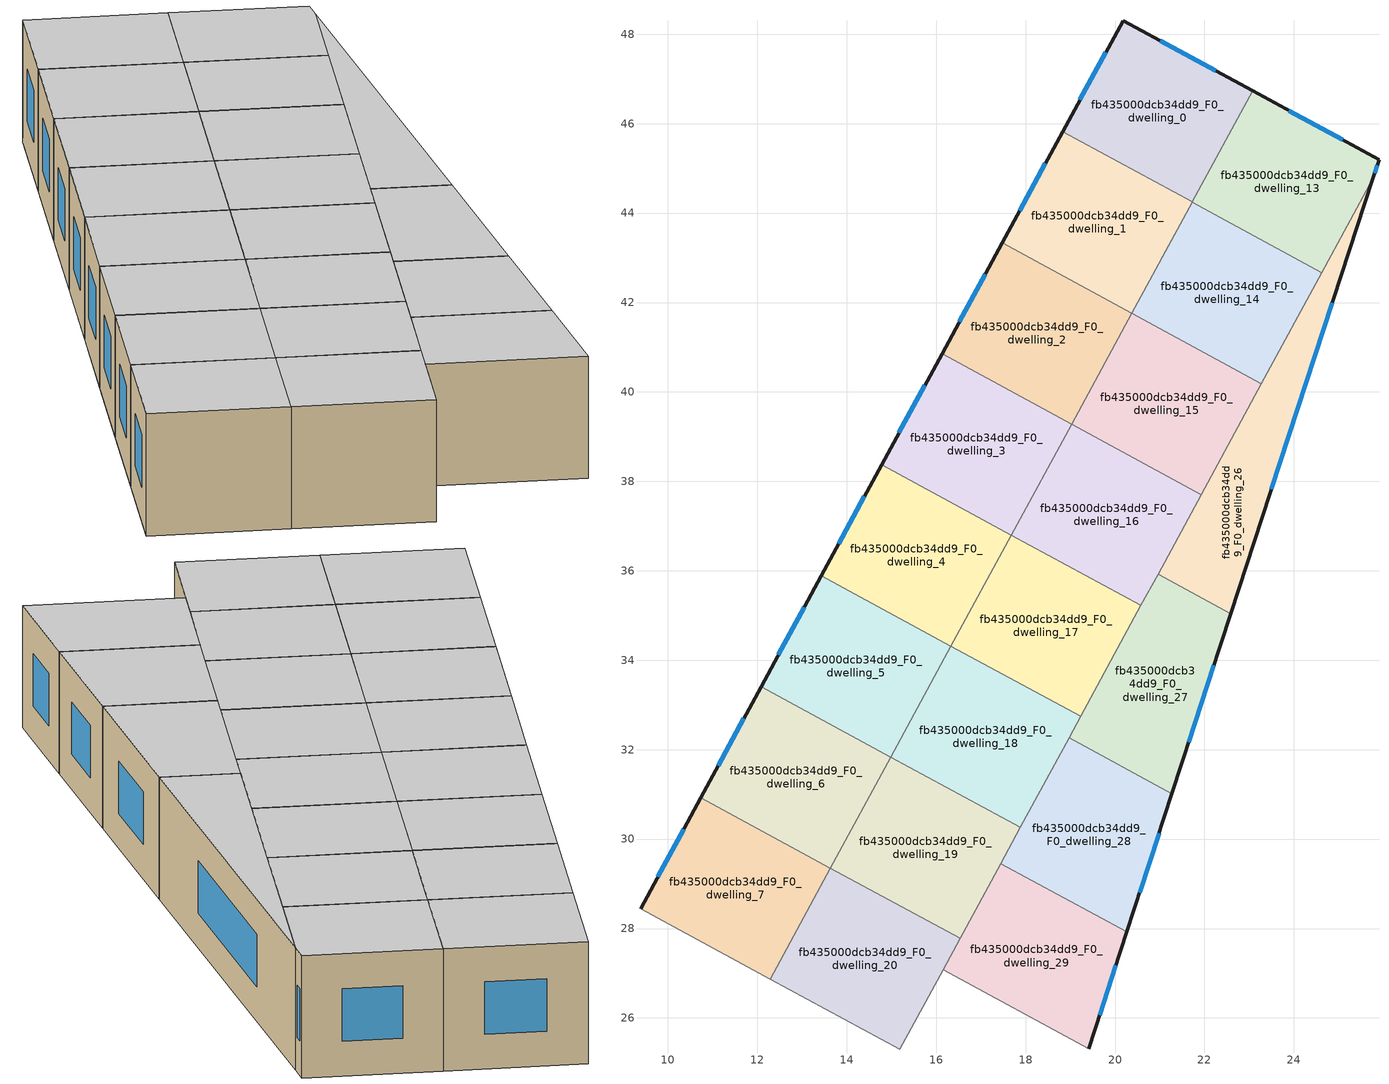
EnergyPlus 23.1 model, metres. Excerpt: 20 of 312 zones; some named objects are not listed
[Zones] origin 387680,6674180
fb435000dcb34dd9_F0_dwelling_0
 floor ground (EU_floor_Construction): 23.08,46.73 21.73,44.25 18.83,45.82 20.18,48.31 z0
 wall outside (EU_wall_Construction): 23.08,46.73 20.18,48.31 18.83,45.82 z0:3
 wall to fb435000dcb34dd9_F0_dwelling_1 (EU_wall_Construction): 18.83,45.82 21.73,44.25 z0:3
 wall to fb435000dcb34dd9_F0_dwelling_13 (EU_wall_Construction): 21.73,44.25 23.08,46.73 z0:3
 window (EU_Window_Construction): 19.79,47.6 19.22,46.53 / 22.25,47.18 21.01,47.86 z0.86:2.14
 ceiling to fb435000dcb34dd9_F1_dwelling_0 (EU_floor_Construction): 21.73,44.25 23.08,46.73 20.18,48.31 18.83,45.82 z3
fb435000dcb34dd9_F0_dwelling_1
 floor ground (EU_floor_Construction): 21.73,44.25 20.38,41.76 17.48,43.34 18.83,45.82 z0
 wall outside (EU_wall_Construction): 18.83,45.82 17.48,43.34 z0:3
 wall to fb435000dcb34dd9_F0_dwelling_2 (EU_wall_Construction): 17.48,43.34 20.38,41.76 z0:3
 wall to fb435000dcb34dd9_F0_dwelling_14 (EU_wall_Construction): 20.38,41.76 21.73,44.25 z0:3
 window (EU_Window_Construction): 18.44,45.11 17.87,44.05 z0.86:2.14
 ceiling to fb435000dcb34dd9_F1_dwelling_1 (EU_floor_Construction): 20.38,41.76 21.73,44.25 18.83,45.82 17.48,43.34 z3
fb435000dcb34dd9_F0_dwelling_13
 floor ground (EU_floor_Construction): 25.9,45.2 25.77,44.77 24.62,42.67 21.73,44.25 21,42.91 23.08,46.73 z0
 wall outside (EU_wall_Construction): 25.77,44.77 25.9,45.2 23.08,46.73 z0:3
 wall to fb435000dcb34dd9_F0_dwelling_14 (EU_wall_Construction): 21.73,44.25 24.62,42.67 z0:3
 wall to fb435000dcb34dd9_F0_dwelling_26 (EU_wall_Construction): 24.62,42.67 25.77,44.77 z0:3
 wall adiabatic (EU_wall_Construction): 21.73,44.25 21,42.91 21.73,44.24 z0:3
 window (EU_Window_Construction): 25.1,45.63 23.88,46.29 / 25.8,44.89 25.86,45.07 z0.86:2.14
 ceiling to fb435000dcb34dd9_F1_dwelling_13 (EU_floor_Construction): 24.62,42.67 25.77,44.77 25.9,45.2 23.08,46.73 21,42.91 21.73,44.25 z3
fb435000dcb34dd9_F0_dwelling_14
 floor ground (EU_floor_Construction): 24.62,42.67 23.28,40.19 20.38,41.76 21.73,44.25 z0
 wall to fb435000dcb34dd9_F0_dwelling_15 (EU_wall_Construction): 20.38,41.76 23.28,40.19 z0:3
 wall to fb435000dcb34dd9_F0_dwelling_26 (EU_wall_Construction): 23.28,40.19 24.62,42.67 z0:3
 ceiling to fb435000dcb34dd9_F1_dwelling_14 (EU_floor_Construction): 23.28,40.19 24.62,42.67 21.73,44.25 20.38,41.76 z3
fb435000dcb34dd9_F0_dwelling_15
 floor ground (EU_floor_Construction): 23.28,40.19 21.93,37.71 19.03,39.28 20.38,41.76 z0
 wall to fb435000dcb34dd9_F0_dwelling_16 (EU_wall_Construction): 19.03,39.28 21.93,37.71 z0:3
 wall to fb435000dcb34dd9_F0_dwelling_2 (EU_wall_Construction): 20.38,41.76 19.03,39.28 z0:3
 wall to fb435000dcb34dd9_F0_dwelling_26 (EU_wall_Construction): 21.93,37.71 23.28,40.19 z0:3
 ceiling to fb435000dcb34dd9_F1_dwelling_15 (EU_floor_Construction): 21.93,37.71 23.28,40.19 20.38,41.76 19.03,39.28 z3
fb435000dcb34dd9_F0_dwelling_16
 floor ground (EU_floor_Construction): 21.93,37.71 20.58,35.22 17.68,36.8 19.03,39.28 z0
 wall to fb435000dcb34dd9_F0_dwelling_17 (EU_wall_Construction): 17.68,36.8 20.58,35.22 z0:3
 wall to fb435000dcb34dd9_F0_dwelling_27 (EU_wall_Construction): 20.58,35.22 20.96,35.93 z0:3
 wall to fb435000dcb34dd9_F0_dwelling_3 (EU_wall_Construction): 19.03,39.28 17.68,36.8 z0:3
 wall to fb435000dcb34dd9_F0_dwelling_26 (EU_wall_Construction): 20.96,35.93 21.93,37.71 z0:3
 ceiling to fb435000dcb34dd9_F1_dwelling_16 (EU_floor_Construction): 20.58,35.22 21.93,37.71 19.03,39.28 17.68,36.8 z3
fb435000dcb34dd9_F0_dwelling_17
 floor ground (EU_floor_Construction): 20.58,35.22 19.23,32.74 16.33,34.32 17.68,36.8 z0
 wall to fb435000dcb34dd9_F0_dwelling_18 (EU_wall_Construction): 16.33,34.32 19.23,32.74 z0:3
 wall to fb435000dcb34dd9_F0_dwelling_4 (EU_wall_Construction): 17.68,36.8 16.33,34.32 z0:3
 wall to fb435000dcb34dd9_F0_dwelling_27 (EU_wall_Construction): 19.23,32.74 20.58,35.22 z0:3
 ceiling to fb435000dcb34dd9_F1_dwelling_17 (EU_floor_Construction): 19.23,32.74 20.58,35.22 17.68,36.8 16.33,34.32 z3
fb435000dcb34dd9_F0_dwelling_18
 floor ground (EU_floor_Construction): 19.23,32.74 17.88,30.26 14.98,31.83 16.33,34.32 z0
 wall to fb435000dcb34dd9_F0_dwelling_19 (EU_wall_Construction): 14.98,31.83 17.88,30.26 z0:3
 wall to fb435000dcb34dd9_F0_dwelling_28 (EU_wall_Construction): 17.88,30.26 18.97,32.26 z0:3
 wall to fb435000dcb34dd9_F0_dwelling_5 (EU_wall_Construction): 16.33,34.32 14.98,31.83 z0:3
 wall to fb435000dcb34dd9_F0_dwelling_27 (EU_wall_Construction): 18.97,32.26 19.23,32.74 z0:3
 ceiling to fb435000dcb34dd9_F1_dwelling_18 (EU_floor_Construction): 17.88,30.26 19.23,32.74 16.33,34.32 14.98,31.83 z3
fb435000dcb34dd9_F0_dwelling_19
 floor ground (EU_floor_Construction): 17.88,30.26 16.53,27.78 13.64,29.35 14.98,31.83 z0
 wall to fb435000dcb34dd9_F0_dwelling_20 (EU_wall_Construction): 13.64,29.35 16.53,27.78 z0:3
 wall to fb435000dcb34dd9_F0_dwelling_29 (EU_wall_Construction): 16.53,27.78 17.44,29.45 z0:3
 wall to fb435000dcb34dd9_F0_dwelling_6 (EU_wall_Construction): 14.98,31.83 13.64,29.35 z0:3
 wall to fb435000dcb34dd9_F0_dwelling_28 (EU_wall_Construction): 17.45,29.45 17.88,30.26 z0:3
 ceiling to fb435000dcb34dd9_F1_dwelling_19 (EU_floor_Construction): 16.53,27.78 17.88,30.26 14.98,31.83 13.64,29.35 z3
fb435000dcb34dd9_F0_dwelling_2
 floor ground (EU_floor_Construction): 20.38,41.76 19.03,39.28 16.13,40.86 17.48,43.34 z0
 wall outside (EU_wall_Construction): 17.48,43.34 16.13,40.86 z0:3
 wall to fb435000dcb34dd9_F0_dwelling_3 (EU_wall_Construction): 16.13,40.86 19.03,39.28 z0:3
 window (EU_Window_Construction): 17.1,42.63 16.52,41.57 z0.86:2.14
 ceiling to fb435000dcb34dd9_F1_dwelling_2 (EU_floor_Construction): 19.03,39.28 20.38,41.76 17.48,43.34 16.13,40.86 z3
fb435000dcb34dd9_F0_dwelling_20
 floor ground (EU_floor_Construction): 16.53,27.78 15.19,25.29 12.29,26.87 13.64,29.35 z0
 wall to fb435000dcb34dd9_F0_dwelling_30 (EU_wall_Construction): 15.19,25.29 16.16,27.08 z0:3
 wall to fb435000dcb34dd9_F0_dwelling_21 (EU_wall_Construction): 12.29,26.87 15.19,25.29 z0:3
 wall to fb435000dcb34dd9_F0_dwelling_7 (EU_wall_Construction): 13.64,29.35 12.29,26.87 z0:3
 wall to fb435000dcb34dd9_F0_dwelling_29 (EU_wall_Construction): 16.16,27.08 16.53,27.78 z0:3
 ceiling to fb435000dcb34dd9_F1_dwelling_20 (EU_floor_Construction): 15.19,25.29 16.53,27.78 13.64,29.35 12.29,26.87 z3
fb435000dcb34dd9_F0_dwelling_26
 floor ground (EU_floor_Construction): 25.77,44.77 22.59,35.04 20.96,35.93 z0
 wall outside (EU_wall_Construction): 22.59,35.04 25.77,44.77 z0:3
 wall to fb435000dcb34dd9_F0_dwelling_27 (EU_wall_Construction): 20.96,35.93 22.59,35.04 z0:3
 window (EU_Window_Construction): 23.5,37.82 24.86,41.99 z0.86:2.14
 ceiling to fb435000dcb34dd9_F1_dwelling_26 (EU_floor_Construction): 22.59,35.04 25.77,44.77 20.96,35.93 z3
fb435000dcb34dd9_F0_dwelling_27
 floor ground (EU_floor_Construction): 22.59,35.04 21.27,31.01 18.97,32.26 20.96,35.93 z0
 wall outside (EU_wall_Construction): 21.27,31.01 22.59,35.04 z0:3
 wall to fb435000dcb34dd9_F0_dwelling_28 (EU_wall_Construction): 18.97,32.26 21.27,31.01 z0:3
 window (EU_Window_Construction): 21.65,32.16 22.21,33.89 z0.86:2.14
 ceiling to fb435000dcb34dd9_F1_dwelling_27 (EU_floor_Construction): 21.27,31.01 22.59,35.04 20.96,35.93 18.97,32.26 z3
fb435000dcb34dd9_F0_dwelling_28
 floor ground (EU_floor_Construction): 21.27,31.01 20.26,27.92 17.45,29.45 18.97,32.26 z0
 wall outside (EU_wall_Construction): 20.26,27.92 21.27,31.01 z0:3
 wall to fb435000dcb34dd9_F0_dwelling_29 (EU_wall_Construction): 17.45,29.45 20.26,27.92 z0:3
 window (EU_Window_Construction): 20.55,28.81 20.98,30.13 z0.86:2.14
 ceiling to fb435000dcb34dd9_F1_dwelling_28 (EU_floor_Construction): 20.26,27.92 21.27,31.01 18.97,32.26 17.45,29.45 z3
fb435000dcb34dd9_F0_dwelling_29
 floor ground (EU_floor_Construction): 20.26,27.92 19.41,25.32 16.16,27.08 17.45,29.45 z0
 wall outside (EU_wall_Construction): 19.41,25.32 20.26,27.92 z0:3
 wall to fb435000dcb34dd9_F0_dwelling_30 (EU_wall_Construction): 16.16,27.08 19.41,25.32 z0:3
 window (EU_Window_Construction): 19.66,26.06 20.02,27.18 z0.86:2.14
 ceiling to fb435000dcb34dd9_F1_dwelling_29 (EU_floor_Construction): 19.41,25.32 20.26,27.92 17.45,29.45 16.16,27.08 z3
fb435000dcb34dd9_F0_dwelling_3
 floor ground (EU_floor_Construction): 19.03,39.28 17.68,36.8 14.78,38.37 16.13,40.86 z0
 wall outside (EU_wall_Construction): 16.13,40.86 14.78,38.37 z0:3
 wall to fb435000dcb34dd9_F0_dwelling_4 (EU_wall_Construction): 14.78,38.37 17.68,36.8 z0:3
 window (EU_Window_Construction): 15.75,40.15 15.17,39.08 z0.86:2.14
 ceiling to fb435000dcb34dd9_F1_dwelling_3 (EU_floor_Construction): 17.68,36.8 19.03,39.28 16.13,40.86 14.78,38.37 z3
fb435000dcb34dd9_F0_dwelling_4
 floor ground (EU_floor_Construction): 17.68,36.8 16.33,34.32 13.43,35.89 14.78,38.37 z0
 wall outside (EU_wall_Construction): 14.78,38.37 13.43,35.89 z0:3
 wall to fb435000dcb34dd9_F0_dwelling_5 (EU_wall_Construction): 13.43,35.89 16.33,34.32 z0:3
 window (EU_Window_Construction): 14.4,37.66 13.82,36.6 z0.86:2.14
 ceiling to fb435000dcb34dd9_F1_dwelling_4 (EU_floor_Construction): 16.33,34.32 17.68,36.8 14.78,38.37 13.43,35.89 z3
fb435000dcb34dd9_F0_dwelling_5
 floor ground (EU_floor_Construction): 16.33,34.32 14.98,31.83 12.09,33.41 13.43,35.89 z0
 wall outside (EU_wall_Construction): 13.43,35.89 12.09,33.41 z0:3
 wall to fb435000dcb34dd9_F0_dwelling_6 (EU_wall_Construction): 12.09,33.41 14.98,31.83 z0:3
 window (EU_Window_Construction): 13.05,35.18 12.47,34.12 z0.86:2.14
 ceiling to fb435000dcb34dd9_F1_dwelling_5 (EU_floor_Construction): 14.98,31.83 16.33,34.32 13.43,35.89 12.09,33.41 z3
fb435000dcb34dd9_F0_dwelling_6
 floor ground (EU_floor_Construction): 14.98,31.83 13.64,29.35 10.74,30.92 12.09,33.41 z0
 wall outside (EU_wall_Construction): 12.09,33.41 10.74,30.92 z0:3
 wall to fb435000dcb34dd9_F0_dwelling_7 (EU_wall_Construction): 10.74,30.92 13.64,29.35 z0:3
 window (EU_Window_Construction): 11.7,32.7 11.12,31.63 z0.86:2.14
 ceiling to fb435000dcb34dd9_F1_dwelling_6 (EU_floor_Construction): 13.64,29.35 14.98,31.83 12.09,33.41 10.74,30.92 z3
fb435000dcb34dd9_F0_dwelling_7
 floor ground (EU_floor_Construction): 13.64,29.35 12.29,26.87 9.39,28.44 10.74,30.92 z0
 wall outside (EU_wall_Construction): 10.74,30.92 9.39,28.44 z0:3
 wall to fb435000dcb34dd9_F0_dwelling_8 (EU_wall_Construction): 9.39,28.44 12.29,26.87 z0:3
 window (EU_Window_Construction): 10.35,30.22 9.77,29.15 z0.86:2.14
 ceiling to fb435000dcb34dd9_F1_dwelling_7 (EU_floor_Construction): 12.29,26.87 13.64,29.35 10.74,30.92 9.39,28.44 z3
[Building]
EU S2 Campaign: North Axis=0; Terrain=City; Solar Distribution=FullExterior
[Site:Location]
Helsinki-Vantaa.AP: Latitude=60.317; Longitude=24.963; Time Zone=2; Elevation=54.6
[SizingPeriod:WeatherFileDays]
AnnualSizingPeriod: Begin Month=1; Begin Day of Month=1; End Month=12; End Day of Month=31; Day of Week for Start Day=Monday; Use Weather File Daylight Saving Period=No; Use Weather File Rain and Snow Indicators=No
[MATERIAL]
EU_InternalMass_Material: Roughness=MediumRough; Thickness=0.1; Conductivity=1; Density=1800; Specific Heat=900; Thermal Absorptance=0.9; Solar Absorptance=0.7; Visible Absorptance=0.7
[MATERIAL:NOMASS] Roughness=MediumRough; Thermal Absorptance=0.9; Solar Absorptance=0.7; Visible Absorptance=0.7
Name | Thermal Resistance
EU_wall_NoMass | 5.91765
EU_floor_NoMass | 6.2875
[WINDOWMATERIAL:SIMPLEGLAZINGSYSTEM]
EU_Window_SimpleGlazing: UFactor=0.994035; Solar Heat Gain Coefficient=0.7; Visible Transmittance=0.7
[CONSTRUCTION]
EU_wall_Construction: EU_wall_NoMass
EU_floor_Construction: EU_floor_NoMass
EU_Window_Construction: EU_Window_SimpleGlazing
EU_InternalMass_Construction: EU_InternalMass_Material
[ZONE] Type=1; Multiplier=1; Ceiling Height=autocalculate; Floor Area=autocalculate; Part of Total Floor Area=Yes
Name | Volume
fb435000dcb34dd9_F0_dwelling_0; fb435000dcb34dd9_F0_dwelling_1 | 27.9529
fb435000dcb34dd9_F0_dwelling_13; fb435000dcb34dd9_F0_dwelling_6 | 27.958
fb435000dcb34dd9_F0_dwelling_14 | 27.9543
fb435000dcb34dd9_F0_dwelling_15 | 27.9551
fb435000dcb34dd9_F0_dwelling_16; fb435000dcb34dd9_F0_dwelling_19; fb435000dcb34dd9_F0_dwelling_20 | 27.9558
fb435000dcb34dd9_F0_dwelling_17 | 27.9631
fb435000dcb34dd9_F0_dwelling_18 | 27.9521
fb435000dcb34dd9_F0_dwelling_2; fb435000dcb34dd9_F0_dwelling_27; fb435000dcb34dd9_F0_dwelling_3; fb435000dcb34dd9_F0_dwelling_4; fb435000dcb34dd9_F0_dwelling_5 | 27.9573
fb435000dcb34dd9_F0_dwelling_26 | 27.95
fb435000dcb34dd9_F0_dwelling_28 | 27.9507
fb435000dcb34dd9_F0_dwelling_29 | 27.9624
fb435000dcb34dd9_F0_dwelling_7 | 27.9617
[INTERNALMASS] Construction=EU_InternalMass_Construction
Name | Zone or ZoneList | Surface Area
fb435000dcb34dd9_F0_dwelling_0_EU_InternalMass | fb435000dcb34dd9_F0_dwelling_0 | 9.31735
fb435000dcb34dd9_F0_dwelling_1_EU_InternalMass | fb435000dcb34dd9_F0_dwelling_1 | 9.31781
fb435000dcb34dd9_F0_dwelling_2_EU_InternalMass | fb435000dcb34dd9_F0_dwelling_2 | 9.31906
fb435000dcb34dd9_F0_dwelling_3_EU_InternalMass | fb435000dcb34dd9_F0_dwelling_3 | 9.31906
fb435000dcb34dd9_F0_dwelling_4_EU_InternalMass | fb435000dcb34dd9_F0_dwelling_4 | 9.32154
fb435000dcb34dd9_F0_dwelling_5_EU_InternalMass | fb435000dcb34dd9_F0_dwelling_5 | 9.31874
fb435000dcb34dd9_F0_dwelling_6_EU_InternalMass | fb435000dcb34dd9_F0_dwelling_6 | 9.31919
fb435000dcb34dd9_F0_dwelling_7_EU_InternalMass | fb435000dcb34dd9_F0_dwelling_7 | 9.32077
fb435000dcb34dd9_F0_dwelling_13_EU_InternalMass | fb435000dcb34dd9_F0_dwelling_13 | 9.32092
fb435000dcb34dd9_F0_dwelling_14_EU_InternalMass | fb435000dcb34dd9_F0_dwelling_14 | 9.31796
fb435000dcb34dd9_F0_dwelling_15_EU_InternalMass | fb435000dcb34dd9_F0_dwelling_15 | 9.31842
fb435000dcb34dd9_F0_dwelling_16_EU_InternalMass | fb435000dcb34dd9_F0_dwelling_16 | 9.31842
fb435000dcb34dd9_F0_dwelling_17_EU_InternalMass | fb435000dcb34dd9_F0_dwelling_17 | 9.31919
fb435000dcb34dd9_F0_dwelling_18_EU_InternalMass | fb435000dcb34dd9_F0_dwelling_18 | 9.31662
fb435000dcb34dd9_F0_dwelling_19_EU_InternalMass | fb435000dcb34dd9_F0_dwelling_19 | 9.31874
fb435000dcb34dd9_F0_dwelling_20_EU_InternalMass | fb435000dcb34dd9_F0_dwelling_20 | 9.31842
fb435000dcb34dd9_F0_dwelling_26_EU_InternalMass | fb435000dcb34dd9_F0_dwelling_26 | 9.31671
fb435000dcb34dd9_F0_dwelling_27_EU_InternalMass | fb435000dcb34dd9_F0_dwelling_27 | 9.31926
fb435000dcb34dd9_F0_dwelling_28_EU_InternalMass | fb435000dcb34dd9_F0_dwelling_28 | 9.31643
fb435000dcb34dd9_F0_dwelling_29_EU_InternalMass | fb435000dcb34dd9_F0_dwelling_29 | 9.32089
[OTHEREQUIPMENT] Fuel Type=Electricity; Design Level Calculation Method=Watts/Area; Power per Zone Floor Area=1; Fraction Latent=0; Fraction Radiant=0; Fraction Lost=0; Carbon Dioxide Generation Rate=0; EndUse Subcategory=EU_Step8_InternalGains
Name | Zone or ZoneList or Space or SpaceList | Schedule
EU_Step8_InternalGain_fb435000dcb34dd9_F0_dwelling_0_f000 | fb435000dcb34dd9_F0_dwelling_0 | EU_Step8_GainSchedule_fb435000dcb34dd9_F0_dwelling_0_f000
EU_Step8_InternalGain_fb435000dcb34dd9_F0_dwelling_1_f000 | fb435000dcb34dd9_F0_dwelling_1 | EU_Step8_GainSchedule_fb435000dcb34dd9_F0_dwelling_1_f000
EU_Step8_InternalGain_fb435000dcb34dd9_F0_dwelling_2_f000 | fb435000dcb34dd9_F0_dwelling_2 | EU_Step8_GainSchedule_fb435000dcb34dd9_F0_dwelling_2_f000
EU_Step8_InternalGain_fb435000dcb34dd9_F0_dwelling_3_f000 | fb435000dcb34dd9_F0_dwelling_3 | EU_Step8_GainSchedule_fb435000dcb34dd9_F0_dwelling_3_f000
EU_Step8_InternalGain_fb435000dcb34dd9_F0_dwelling_4_f000 | fb435000dcb34dd9_F0_dwelling_4 | EU_Step8_GainSchedule_fb435000dcb34dd9_F0_dwelling_4_f000
EU_Step8_InternalGain_fb435000dcb34dd9_F0_dwelling_5_f000 | fb435000dcb34dd9_F0_dwelling_5 | EU_Step8_GainSchedule_fb435000dcb34dd9_F0_dwelling_5_f000
EU_Step8_InternalGain_fb435000dcb34dd9_F0_dwelling_6_f000 | fb435000dcb34dd9_F0_dwelling_6 | EU_Step8_GainSchedule_fb435000dcb34dd9_F0_dwelling_6_f000
EU_Step8_InternalGain_fb435000dcb34dd9_F0_dwelling_7_f000 | fb435000dcb34dd9_F0_dwelling_7 | EU_Step8_GainSchedule_fb435000dcb34dd9_F0_dwelling_7_f000
EU_Step8_InternalGain_fb435000dcb34dd9_F0_dwelling_13_f000 | fb435000dcb34dd9_F0_dwelling_13 | EU_Step8_GainSchedule_fb435000dcb34dd9_F0_dwelling_13_f000
EU_Step8_InternalGain_fb435000dcb34dd9_F0_dwelling_14_f000 | fb435000dcb34dd9_F0_dwelling_14 | EU_Step8_GainSchedule_fb435000dcb34dd9_F0_dwelling_14_f000
EU_Step8_InternalGain_fb435000dcb34dd9_F0_dwelling_15_f000 | fb435000dcb34dd9_F0_dwelling_15 | EU_Step8_GainSchedule_fb435000dcb34dd9_F0_dwelling_15_f000
EU_Step8_InternalGain_fb435000dcb34dd9_F0_dwelling_16_f000 | fb435000dcb34dd9_F0_dwelling_16 | EU_Step8_GainSchedule_fb435000dcb34dd9_F0_dwelling_16_f000
EU_Step8_InternalGain_fb435000dcb34dd9_F0_dwelling_17_f000 | fb435000dcb34dd9_F0_dwelling_17 | EU_Step8_GainSchedule_fb435000dcb34dd9_F0_dwelling_17_f000
EU_Step8_InternalGain_fb435000dcb34dd9_F0_dwelling_18_f000 | fb435000dcb34dd9_F0_dwelling_18 | EU_Step8_GainSchedule_fb435000dcb34dd9_F0_dwelling_18_f000
EU_Step8_InternalGain_fb435000dcb34dd9_F0_dwelling_19_f000 | fb435000dcb34dd9_F0_dwelling_19 | EU_Step8_GainSchedule_fb435000dcb34dd9_F0_dwelling_19_f000
EU_Step8_InternalGain_fb435000dcb34dd9_F0_dwelling_20_f000 | fb435000dcb34dd9_F0_dwelling_20 | EU_Step8_GainSchedule_fb435000dcb34dd9_F0_dwelling_20_f000
EU_Step8_InternalGain_fb435000dcb34dd9_F0_dwelling_26_f000 | fb435000dcb34dd9_F0_dwelling_26 | EU_Step8_GainSchedule_fb435000dcb34dd9_F0_dwelling_26_f000
EU_Step8_InternalGain_fb435000dcb34dd9_F0_dwelling_27_f000 | fb435000dcb34dd9_F0_dwelling_27 | EU_Step8_GainSchedule_fb435000dcb34dd9_F0_dwelling_27_f000
EU_Step8_InternalGain_fb435000dcb34dd9_F0_dwelling_28_f000 | fb435000dcb34dd9_F0_dwelling_28 | EU_Step8_GainSchedule_fb435000dcb34dd9_F0_dwelling_28_f000
EU_Step8_InternalGain_fb435000dcb34dd9_F0_dwelling_29_f000 | fb435000dcb34dd9_F0_dwelling_29 | EU_Step8_GainSchedule_fb435000dcb34dd9_F0_dwelling_29_f000
[ZONEVENTILATION:DESIGNFLOWRATE] Schedule=EU_AlwaysOn; Design Flow Rate Calculation Method=AirChanges/Hour; Air Changes per Hour=0.596421; Ventilation Type=Natural; Fan Pressure Rise=0; Fan Total Efficiency=1; Constant Term Coefficient=1; Temperature Term Coefficient=0; Velocity Term Coefficient=0; Velocity Squared Term Coefficient=0; Minimum Indoor Temperature=-100; Maximum Indoor Temperature=100; Delta Temperature=-100; Minimum Outdoor Temperature=-100; Maximum Outdoor Temperature=100; Maximum Wind Speed=40
Name | Zone or ZoneList or Space or SpaceList
EU_ConstantAir_fb435000dcb34dd9_F0_dwelling_0 | fb435000dcb34dd9_F0_dwelling_0
EU_ConstantAir_fb435000dcb34dd9_F0_dwelling_1 | fb435000dcb34dd9_F0_dwelling_1
EU_ConstantAir_fb435000dcb34dd9_F0_dwelling_2 | fb435000dcb34dd9_F0_dwelling_2
EU_ConstantAir_fb435000dcb34dd9_F0_dwelling_3 | fb435000dcb34dd9_F0_dwelling_3
EU_ConstantAir_fb435000dcb34dd9_F0_dwelling_4 | fb435000dcb34dd9_F0_dwelling_4
EU_ConstantAir_fb435000dcb34dd9_F0_dwelling_5 | fb435000dcb34dd9_F0_dwelling_5
EU_ConstantAir_fb435000dcb34dd9_F0_dwelling_6 | fb435000dcb34dd9_F0_dwelling_6
EU_ConstantAir_fb435000dcb34dd9_F0_dwelling_7 | fb435000dcb34dd9_F0_dwelling_7
EU_ConstantAir_fb435000dcb34dd9_F0_dwelling_13 | fb435000dcb34dd9_F0_dwelling_13
EU_ConstantAir_fb435000dcb34dd9_F0_dwelling_14 | fb435000dcb34dd9_F0_dwelling_14
EU_ConstantAir_fb435000dcb34dd9_F0_dwelling_15 | fb435000dcb34dd9_F0_dwelling_15
EU_ConstantAir_fb435000dcb34dd9_F0_dwelling_16 | fb435000dcb34dd9_F0_dwelling_16
EU_ConstantAir_fb435000dcb34dd9_F0_dwelling_17 | fb435000dcb34dd9_F0_dwelling_17
EU_ConstantAir_fb435000dcb34dd9_F0_dwelling_18 | fb435000dcb34dd9_F0_dwelling_18
EU_ConstantAir_fb435000dcb34dd9_F0_dwelling_19 | fb435000dcb34dd9_F0_dwelling_19
EU_ConstantAir_fb435000dcb34dd9_F0_dwelling_20 | fb435000dcb34dd9_F0_dwelling_20
EU_ConstantAir_fb435000dcb34dd9_F0_dwelling_26 | fb435000dcb34dd9_F0_dwelling_26
EU_ConstantAir_fb435000dcb34dd9_F0_dwelling_27 | fb435000dcb34dd9_F0_dwelling_27
EU_ConstantAir_fb435000dcb34dd9_F0_dwelling_28 | fb435000dcb34dd9_F0_dwelling_28
EU_ConstantAir_fb435000dcb34dd9_F0_dwelling_29 | fb435000dcb34dd9_F0_dwelling_29
[HVACTEMPLATE:ZONE:IDEALLOADSAIRSYSTEM] System Availability Schedule=EU_AlwaysOn; Maximum Heating Supply Air Temperature=50; Minimum Cooling Supply Air Temperature=13; Maximum Heating Supply Air Humidity Ratio=0.0156; Minimum Cooling Supply Air Humidity Ratio=0.0077; Heating Limit=NoLimit; Cooling Limit=NoLimit; Heating Availability Schedule=EU_AlwaysOn; Cooling Availability Schedule=EU_CoolingOff; Dehumidification Control Type=ConstantSensibleHeatRatio; Cooling Sensible Heat Ratio=0.7; Dehumidification Setpoint=60; Humidification Control Type=None; Humidification Setpoint=30; Outdoor Air Method=None; Outdoor Air Flow Rate per Person=0.00944; Outdoor Air Flow Rate per Zone Floor Area=0; Outdoor Air Flow Rate per Zone=0; Demand Controlled Ventilation Type=None; Outdoor Air Economizer Type=NoEconomizer; Heat Recovery Type=None; Sensible Heat Recovery Effectiveness=0.7; Latent Heat Recovery Effectiveness=0.65
Name | Template Thermostat
fb435000dcb34dd9_F0_dwelling_0 | EU_HeatOnly_fb435000dcb34dd9_F0_dwelling_0
fb435000dcb34dd9_F0_dwelling_1 | EU_HeatOnly_fb435000dcb34dd9_F0_dwelling_1
fb435000dcb34dd9_F0_dwelling_2 | EU_HeatOnly_fb435000dcb34dd9_F0_dwelling_2
fb435000dcb34dd9_F0_dwelling_3 | EU_HeatOnly_fb435000dcb34dd9_F0_dwelling_3
fb435000dcb34dd9_F0_dwelling_4 | EU_HeatOnly_fb435000dcb34dd9_F0_dwelling_4
fb435000dcb34dd9_F0_dwelling_5 | EU_HeatOnly_fb435000dcb34dd9_F0_dwelling_5
fb435000dcb34dd9_F0_dwelling_6 | EU_HeatOnly_fb435000dcb34dd9_F0_dwelling_6
fb435000dcb34dd9_F0_dwelling_7 | EU_HeatOnly_fb435000dcb34dd9_F0_dwelling_7
fb435000dcb34dd9_F0_dwelling_13 | EU_HeatOnly_fb435000dcb34dd9_F0_dwelling_13
fb435000dcb34dd9_F0_dwelling_14 | EU_HeatOnly_fb435000dcb34dd9_F0_dwelling_14
fb435000dcb34dd9_F0_dwelling_15 | EU_HeatOnly_fb435000dcb34dd9_F0_dwelling_15
fb435000dcb34dd9_F0_dwelling_16 | EU_HeatOnly_fb435000dcb34dd9_F0_dwelling_16
fb435000dcb34dd9_F0_dwelling_17 | EU_HeatOnly_fb435000dcb34dd9_F0_dwelling_17
fb435000dcb34dd9_F0_dwelling_18 | EU_HeatOnly_fb435000dcb34dd9_F0_dwelling_18
fb435000dcb34dd9_F0_dwelling_19 | EU_HeatOnly_fb435000dcb34dd9_F0_dwelling_19
fb435000dcb34dd9_F0_dwelling_20 | EU_HeatOnly_fb435000dcb34dd9_F0_dwelling_20
fb435000dcb34dd9_F0_dwelling_26 | EU_HeatOnly_fb435000dcb34dd9_F0_dwelling_26
fb435000dcb34dd9_F0_dwelling_27 | EU_HeatOnly_fb435000dcb34dd9_F0_dwelling_27
fb435000dcb34dd9_F0_dwelling_28 | EU_HeatOnly_fb435000dcb34dd9_F0_dwelling_28
fb435000dcb34dd9_F0_dwelling_29 | EU_HeatOnly_fb435000dcb34dd9_F0_dwelling_29
[SIZING:ZONE] Zone Cooling Design Supply Air Temperature Input Method=SupplyAirTemperature; Zone Cooling Design Supply Air Temperature=13; Zone Heating Design Supply Air Temperature Input Method=SupplyAirTemperature; Zone Heating Design Supply Air Temperature=50; Zone Cooling Design Supply Air Humidity Ratio=0.008; Zone Heating Design Supply Air Humidity Ratio=0.008; Cooling Design Air Flow Method=DesignDay; Cooling Design Air Flow Rate=0; Cooling Minimum Air Flow per Zone Floor Area=0.000762; Cooling Minimum Air Flow=0; Cooling Minimum Air Flow Fraction=0.2; Heating Design Air Flow Method=DesignDay; Heating Design Air Flow Rate=0; Heating Maximum Air Flow per Zone Floor Area=0.002032; Heating Maximum Air Flow=0.141576; Heating Maximum Air Flow Fraction=0.3; Account for Dedicated Outdoor Air System=No; Dedicated Outdoor Air System Control Strategy=NeutralSupplyAir; Dedicated Outdoor Air Low Setpoint Temperature for Design=autosize; Dedicated Outdoor Air High Setpoint Temperature for Design=autosize; Zone Load Sizing Method=Sensible Load Only No Latent Load; Zone Latent Cooling Design Supply Air Humidity Ratio Input Method=HumidityRatioDifference; Zone Cooling Design Supply Air Humidity Ratio Difference=0.005; Zone Latent Heating Design Supply Air Humidity Ratio Input Method=HumidityRatioDifference; Zone Humidification Design Supply Air Humidity Ratio Difference=0.005
fb435000dcb34dd9_F0_dwelling_0; fb435000dcb34dd9_F0_dwelling_1; fb435000dcb34dd9_F0_dwelling_2; fb435000dcb34dd9_F0_dwelling_3; fb435000dcb34dd9_F0_dwelling_4; fb435000dcb34dd9_F0_dwelling_5; fb435000dcb34dd9_F0_dwelling_6; fb435000dcb34dd9_F0_dwelling_7; fb435000dcb34dd9_F0_dwelling_13; fb435000dcb34dd9_F0_dwelling_14; fb435000dcb34dd9_F0_dwelling_15; fb435000dcb34dd9_F0_dwelling_16; fb435000dcb34dd9_F0_dwelling_17; fb435000dcb34dd9_F0_dwelling_18; fb435000dcb34dd9_F0_dwelling_19; fb435000dcb34dd9_F0_dwelling_20; fb435000dcb34dd9_F0_dwelling_26; fb435000dcb34dd9_F0_dwelling_27; fb435000dcb34dd9_F0_dwelling_28; fb435000dcb34dd9_F0_dwelling_29
[SCHEDULE:CONSTANT]
Name | Hourly Value
EU_AlwaysOn | 1
EU_CoolingOff | 0
[SCHEDULE:FILE] Column Number=1; Rows to Skip at Top=0; Number of Hours of Data=8760; Column Separator=Comma; Interpolate to Timestep=No; Minutes per Item=60; Adjust Schedule for Daylight Savings=Yes
Name | File
EU_Step8_GainSchedule_fb435000dcb34dd9_F0_dwelling_0_f000 | ../../schedules/fb435000dcb34dd9/fb435000dcb34dd9_F0_dwelling_0_f000_gain.csv
EU_Step8_GainSchedule_fb435000dcb34dd9_F0_dwelling_1_f000 | ../../schedules/fb435000dcb34dd9/fb435000dcb34dd9_F0_dwelling_1_f000_gain.csv
EU_Step8_GainSchedule_fb435000dcb34dd9_F0_dwelling_2_f000 | ../../schedules/fb435000dcb34dd9/fb435000dcb34dd9_F0_dwelling_2_f000_gain.csv
EU_Step8_GainSchedule_fb435000dcb34dd9_F0_dwelling_3_f000 | ../../schedules/fb435000dcb34dd9/fb435000dcb34dd9_F0_dwelling_3_f000_gain.csv
EU_Step8_GainSchedule_fb435000dcb34dd9_F0_dwelling_4_f000 | ../../schedules/fb435000dcb34dd9/fb435000dcb34dd9_F0_dwelling_4_f000_gain.csv
EU_Step8_GainSchedule_fb435000dcb34dd9_F0_dwelling_5_f000 | ../../schedules/fb435000dcb34dd9/fb435000dcb34dd9_F0_dwelling_5_f000_gain.csv
EU_Step8_GainSchedule_fb435000dcb34dd9_F0_dwelling_6_f000 | ../../schedules/fb435000dcb34dd9/fb435000dcb34dd9_F0_dwelling_6_f000_gain.csv
EU_Step8_GainSchedule_fb435000dcb34dd9_F0_dwelling_7_f000 | ../../schedules/fb435000dcb34dd9/fb435000dcb34dd9_F0_dwelling_7_f000_gain.csv
EU_Step8_GainSchedule_fb435000dcb34dd9_F0_dwelling_13_f000 | ../../schedules/fb435000dcb34dd9/fb435000dcb34dd9_F0_dwelling_13_f000_gain.csv
EU_Step8_GainSchedule_fb435000dcb34dd9_F0_dwelling_14_f000 | ../../schedules/fb435000dcb34dd9/fb435000dcb34dd9_F0_dwelling_14_f000_gain.csv
EU_Step8_GainSchedule_fb435000dcb34dd9_F0_dwelling_15_f000 | ../../schedules/fb435000dcb34dd9/fb435000dcb34dd9_F0_dwelling_15_f000_gain.csv
EU_Step8_GainSchedule_fb435000dcb34dd9_F0_dwelling_16_f000 | ../../schedules/fb435000dcb34dd9/fb435000dcb34dd9_F0_dwelling_16_f000_gain.csv
EU_Step8_GainSchedule_fb435000dcb34dd9_F0_dwelling_17_f000 | ../../schedules/fb435000dcb34dd9/fb435000dcb34dd9_F0_dwelling_17_f000_gain.csv
EU_Step8_GainSchedule_fb435000dcb34dd9_F0_dwelling_18_f000 | ../../schedules/fb435000dcb34dd9/fb435000dcb34dd9_F0_dwelling_18_f000_gain.csv
EU_Step8_GainSchedule_fb435000dcb34dd9_F0_dwelling_19_f000 | ../../schedules/fb435000dcb34dd9/fb435000dcb34dd9_F0_dwelling_19_f000_gain.csv
EU_Step8_GainSchedule_fb435000dcb34dd9_F0_dwelling_20_f000 | ../../schedules/fb435000dcb34dd9/fb435000dcb34dd9_F0_dwelling_20_f000_gain.csv
EU_Step8_GainSchedule_fb435000dcb34dd9_F0_dwelling_26_f000 | ../../schedules/fb435000dcb34dd9/fb435000dcb34dd9_F0_dwelling_26_f000_gain.csv
EU_Step8_GainSchedule_fb435000dcb34dd9_F0_dwelling_27_f000 | ../../schedules/fb435000dcb34dd9/fb435000dcb34dd9_F0_dwelling_27_f000_gain.csv
EU_Step8_GainSchedule_fb435000dcb34dd9_F0_dwelling_28_f000 | ../../schedules/fb435000dcb34dd9/fb435000dcb34dd9_F0_dwelling_28_f000_gain.csv
EU_Step8_GainSchedule_fb435000dcb34dd9_F0_dwelling_29_f000 | ../../schedules/fb435000dcb34dd9/fb435000dcb34dd9_F0_dwelling_29_f000_gain.csv
